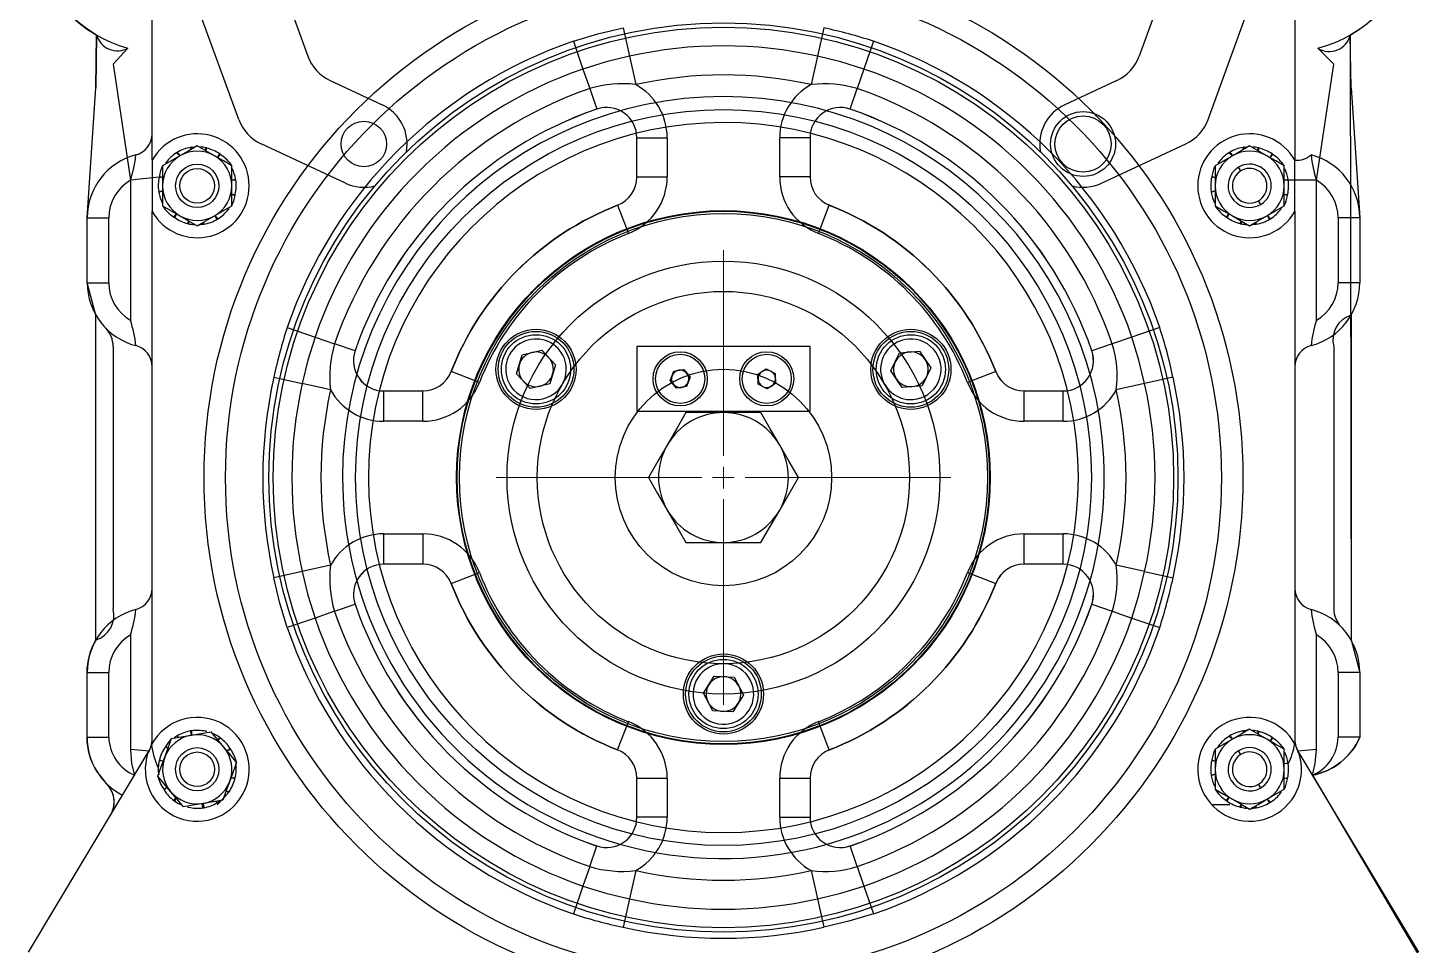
# Model space of a CAD drawing. Extents: x 273215 to 281797, y -454106 to -451256.
# Drawn here: x 280600.5 to 280632.73, y -452319.66 to -452298.48 of the extents above; entities that cross this region are included whole.
import ezdxf

# ---------------------------------------------------------------- set-up
doc = ezdxf.new("R2010")
doc.units = 0
doc.header["$MEASUREMENT"] = 0
doc.layers.get('0').update_dxf_attribs({"linetype": 'CONTINUOUS'})
doc.layers.add('2', color=2, linetype='CONTINUOUS', lineweight=25)

# ---------------------------------------------------------------- blocks, each defined once
blk = doc.blocks.new('SW_CENTERMARKSYMBOL_0')
at = {"color": 0, "linetype": 'Continuous', "lineweight": 0}
for p, q in [((0, 5), (0, 52.5)), ((-5, 0), (-52.5, 0)), ((0, 0), (-2.5, 0)), ((0, 0), (0, 2.5)), ((0, 0), (0, -2.5)), ((0, 0), (2.5, 0)), ((5, 0), (52.5, 0)), ((0, -5), (0, -52.5))]:
    blk.add_line(p, q, dxfattribs=at)

msp = doc.modelspace()

# ---------------------------------------------------------------- linework, layer by layer
at = {"layer": '2', "color": 7, "linetype": 'Continuous', "lineweight": 25}
for p, q in [((280606.309, -452297.32), (280606.967, -452299.127)), ((280626.829, -452297.32), (280626.171, -452299.127)), ((280603.369, -452301.529), (280603.369, -452297.662)), ((280629.769, -452297.662), (280629.769, -452301.529)), ((280605.371, -452300.59), (280604.429, -452298.004)), ((280627.767, -452300.59), (280628.709, -452298.004)), ((280614.249, -452298.476), (280614.395, -452299.131)), ((280618.889, -452298.476), (280618.743, -452299.131)), ((280602.088, -452298.64), (280602.069, -452299.862)), ((280613.102, -452298.784), (280613.323, -452299.426)), ((280620.036, -452298.784), (280619.815, -452299.426)), ((280631.069, -452299.862), (280631.05, -452298.642)), ((280602.812, -452298.942), (280602.469, -452299.312)), ((280614.395, -452299.131), (280614.542, -452299.785)), ((280618.743, -452299.131), (280618.596, -452299.785)), ((280630.669, -452299.312), (280630.303, -452298.946)), ((280602.469, -452299.312), (280602.869, -452301.996)), ((280613.323, -452299.426), (280613.479, -452299.879)), ((280619.815, -452299.426), (280619.659, -452299.879)), ((280630.269, -452301.996), (280630.669, -452299.312)), ((280607.484, -452299.692), (280608.684, -452300.251)), ((280625.654, -452299.692), (280624.454, -452300.251)), ((280601.869, -452302.862), (280602.069, -452299.862)), ((280613.479, -452299.879), (280613.641, -452300.351)), ((280619.497, -452300.351), (280619.659, -452299.879)), ((280631.069, -452299.862), (280631.269, -452302.862)), ((280614.569, -452301.013), (280615.269, -452301.013)), ((280614.569, -452301.918), (280614.569, -452301.013)), ((280615.269, -452301.013), (280615.269, -452301.918)), ((280618.569, -452301.013), (280617.869, -452301.013)), ((280617.869, -452301.918), (280617.869, -452301.013)), ((280618.569, -452301.013), (280618.569, -452301.918)), ((280604.012, -452301.43), (280603.932, -452301.362)), ((280603.951, -452301.35), (280604.012, -452301.43)), ((280604.271, -452301.281), (280604.26, -452301.236)), ((280604.282, -452301.232), (280604.271, -452301.281)), ((280604.601, -452301.308), (280604.611, -452301.245)), ((280604.633, -452301.251), (280604.601, -452301.308)), ((280604.881, -452301.47), (280604.932, -452301.388)), ((280607.838, -452302.064), (280605.888, -452301.154)), ((280625.3, -452302.064), (280627.25, -452301.154)), ((280628.326, -452301.43), (280628.246, -452301.362)), ((280628.266, -452301.35), (280628.326, -452301.43)), ((280628.585, -452301.281), (280628.574, -452301.236)), ((280628.596, -452301.232), (280628.585, -452301.281)), ((280628.915, -452301.308), (280628.925, -452301.245)), ((280628.947, -452301.251), (280628.915, -452301.308)), ((280629.196, -452301.47), (280629.246, -452301.388)), ((280603.369, -452301.529), (280603.369, -452302.717)), ((280603.612, -452301.661), (280603.612, -452302.123)), ((280604.95, -452301.402), (280604.881, -452301.47)), ((280605.212, -452302.123), (280605.212, -452301.661)), ((280627.926, -452301.661), (280627.926, -452302.123)), ((280628.521, -452301.779), (280628.47, -452301.693)), ((280629.264, -452301.402), (280629.196, -452301.47)), ((280629.526, -452302.123), (280629.526, -452301.661)), ((280629.769, -452302.717), (280629.769, -452301.529)), ((280603.534, -452301.924), (280602.869, -452301.996)), ((280602.869, -452301.996), (280602.869, -452305.228)), ((280603.612, -452301.936), (280603.534, -452301.924)), ((280603.539, -452301.902), (280603.612, -452301.936)), ((280605.212, -452301.992), (280605.299, -452301.971)), ((280605.302, -452301.993), (280605.212, -452301.992)), ((280614.569, -452301.918), (280615.269, -452301.918)), ((280618.569, -452301.918), (280617.869, -452301.918)), ((280627.926, -452301.936), (280627.849, -452301.924)), ((280627.854, -452301.902), (280627.926, -452301.936)), ((280629.526, -452301.992), (280629.613, -452301.971)), ((280629.617, -452301.993), (280629.526, -452301.992)), ((280630.269, -452301.996), (280629.617, -452301.993)), ((280630.269, -452305.228), (280630.269, -452301.996)), ((280603.521, -452302.253), (280603.612, -452302.24)), ((280603.612, -452302.24), (280603.525, -452302.275)), ((280603.612, -452302.123), (280603.612, -452302.585)), ((280605.212, -452302.585), (280605.212, -452302.123)), ((280605.212, -452302.326), (280605.289, -452302.322)), ((280605.284, -452302.344), (280605.212, -452302.326)), ((280627.836, -452302.253), (280627.926, -452302.24)), ((280627.926, -452302.24), (280627.839, -452302.275)), ((280627.926, -452302.123), (280627.926, -452302.585)), ((280629.526, -452302.585), (280629.526, -452302.123)), ((280629.526, -452302.326), (280629.604, -452302.322)), ((280629.599, -452302.344), (280629.526, -452302.326)), ((280614.123, -452302.571), (280614.376, -452303.223)), ((280618.762, -452303.223), (280619.015, -452302.571)), ((280628.982, -452302.553), (280628.931, -452302.467)), ((280601.869, -452304.362), (280601.869, -452302.862)), ((280601.869, -452302.862), (280602.369, -452302.862)), ((280602.369, -452304.362), (280602.369, -452302.862)), ((280603.369, -452314.923), (280603.369, -452302.717)), ((280603.874, -452302.844), (280603.93, -452302.769)), ((280603.93, -452302.769), (280603.892, -452302.858)), ((280604.191, -452302.995), (280604.208, -452302.929)), ((280604.208, -452302.929), (280604.213, -452303.001)), ((280604.542, -452303.014), (280604.553, -452302.965)), ((280604.553, -452302.965), (280604.564, -452303.01)), ((280604.821, -452302.81), (280604.892, -452302.884)), ((280604.872, -452302.896), (280604.821, -452302.81)), ((280628.188, -452302.844), (280628.245, -452302.769)), ((280628.245, -452302.769), (280628.206, -452302.858)), ((280628.326, -452302.816), (280628.726, -452303.047)), ((280628.505, -452302.995), (280628.522, -452302.929)), ((280628.522, -452302.929), (280628.527, -452303.001)), ((280628.856, -452303.014), (280628.867, -452302.965)), ((280628.867, -452302.965), (280628.878, -452303.01)), ((280629.136, -452302.81), (280629.206, -452302.884)), ((280629.187, -452302.896), (280629.136, -452302.81)), ((280629.769, -452302.717), (280629.769, -452314.923)), ((280630.769, -452302.862), (280630.769, -452304.362)), ((280631.269, -452302.862), (280630.769, -452302.862)), ((280631.269, -452302.862), (280631.269, -452304.362)), ((280601.869, -452304.362), (280602.369, -452304.362)), ((280631.269, -452304.362), (280630.769, -452304.362)), ((280602.069, -452312.614), (280602.069, -452305.11)), ((280631.069, -452305.11), (280631.069, -452312.614)), ((280606.491, -452305.395), (280607.133, -452305.616)), ((280626.647, -452305.395), (280626.005, -452305.616)), ((280602.469, -452305.832), (280602.469, -452311.892)), ((280607.133, -452305.616), (280607.586, -452305.771)), ((280608.059, -452305.934), (280607.586, -452305.771)), ((280614.569, -452305.832), (280614.569, -452307.332)), ((280618.569, -452305.832), (280614.569, -452305.832)), ((280618.569, -452307.332), (280618.569, -452305.832)), ((280625.552, -452305.771), (280625.079, -452305.934)), ((280626.005, -452305.616), (280625.552, -452305.771)), ((280630.669, -452305.832), (280630.669, -452311.892)), ((280611.788, -452306.468), (280611.921, -452306.025)), ((280611.921, -452306.025), (280612.372, -452305.918)), ((280612.372, -452305.918), (280612.69, -452306.255)), ((280620.437, -452306.396), (280620.639, -452305.979)), ((280620.639, -452305.979), (280621.101, -452305.945)), ((280621.101, -452305.945), (280621.361, -452306.328)), ((280606.183, -452306.542), (280606.838, -452306.688)), ((280610.93, -452306.669), (280610.278, -452306.416)), ((280612.106, -452306.806), (280611.788, -452306.468)), ((280612.69, -452306.255), (280612.557, -452306.699)), ((280615.34, -452306.618), (280615.423, -452306.401)), ((280615.423, -452306.401), (280615.652, -452306.365)), ((280615.652, -452306.365), (280615.798, -452306.546)), ((280615.798, -452306.546), (280615.715, -452306.762)), ((280617.363, -452306.475), (280617.558, -452306.35)), ((280617.374, -452306.707), (280617.363, -452306.475)), ((280617.558, -452306.35), (280617.764, -452306.456)), ((280617.764, -452306.456), (280617.775, -452306.688)), ((280620.697, -452306.779), (280620.437, -452306.396)), ((280621.361, -452306.328), (280621.159, -452306.745)), ((280622.86, -452306.416), (280622.208, -452306.669)), ((280626.955, -452306.542), (280626.3, -452306.688)), ((280607.493, -452306.835), (280606.838, -452306.688)), ((280608.72, -452307.562), (280608.72, -452306.862)), ((280608.72, -452306.862), (280609.625, -452306.862)), ((280609.625, -452307.562), (280609.625, -452306.862)), ((280612.557, -452306.699), (280612.106, -452306.806)), ((280615.486, -452306.798), (280615.34, -452306.618)), ((280615.715, -452306.762), (280615.486, -452306.798)), ((280617.58, -452306.814), (280617.374, -452306.707)), ((280617.775, -452306.688), (280617.58, -452306.814)), ((280621.159, -452306.745), (280620.697, -452306.779)), ((280623.513, -452307.562), (280623.513, -452306.862)), ((280623.513, -452306.862), (280624.418, -452306.862)), ((280624.418, -452307.562), (280624.418, -452306.862)), ((280626.3, -452306.688), (280625.645, -452306.835)), ((280614.569, -452307.332), (280618.569, -452307.332)), ((280616.569, -452307.362), (280615.703, -452307.362)), ((280617.435, -452307.362), (280616.569, -452307.362)), ((280609.625, -452307.562), (280608.72, -452307.562)), ((280624.418, -452307.562), (280623.513, -452307.562)), ((280617.868, -452309.612), (280618.301, -452308.862)), ((280608.72, -452310.862), (280608.72, -452310.162)), ((280608.72, -452310.162), (280609.625, -452310.162)), ((280609.625, -452310.162), (280609.625, -452310.862)), ((280615.703, -452310.362), (280616.569, -452310.362)), ((280616.569, -452310.362), (280617.435, -452310.362)), ((280623.513, -452310.162), (280624.418, -452310.162)), ((280623.513, -452310.862), (280623.513, -452310.162)), ((280624.418, -452310.862), (280624.418, -452310.162)), ((280606.838, -452311.035), (280606.183, -452311.182)), ((280607.493, -452310.889), (280606.838, -452311.035)), ((280609.625, -452310.862), (280608.72, -452310.862)), ((280610.278, -452311.308), (280610.93, -452311.054)), ((280622.208, -452311.054), (280622.86, -452311.308)), ((280624.418, -452310.862), (280623.513, -452310.862)), ((280626.3, -452311.035), (280625.645, -452310.889)), ((280626.3, -452311.035), (280626.955, -452311.182)), ((280607.586, -452311.952), (280607.133, -452312.108)), ((280607.586, -452311.952), (280608.059, -452311.79)), ((280625.079, -452311.79), (280625.552, -452311.952)), ((280625.552, -452311.952), (280626.005, -452312.108)), ((280607.133, -452312.108), (280606.491, -452312.329)), ((280626.005, -452312.108), (280626.647, -452312.329)), ((280602.869, -452312.496), (280602.869, -452315.143)), ((280630.269, -452315.143), (280630.269, -452312.496)), ((280601.869, -452314.862), (280601.869, -452313.362)), ((280601.869, -452313.362), (280602.369, -452313.362)), ((280602.369, -452314.862), (280602.369, -452313.362)), ((280616.106, -452313.843), (280616.354, -452313.451)), ((280616.354, -452313.451), (280616.817, -452313.471)), ((280616.817, -452313.471), (280617.032, -452313.881)), ((280630.769, -452313.362), (280630.769, -452314.862)), ((280631.269, -452313.362), (280630.769, -452313.362)), ((280631.269, -452313.362), (280631.269, -452314.862)), ((280616.321, -452314.253), (280616.106, -452313.843)), ((280617.032, -452313.881), (280616.784, -452314.272)), ((280616.784, -452314.272), (280616.321, -452314.253)), ((280614.123, -452315.153), (280614.376, -452314.501)), ((280619.015, -452315.153), (280618.762, -452314.501)), ((280601.869, -452314.862), (280602.369, -452314.862)), ((280603.951, -452314.828), (280603.973, -452314.864)), ((280604.282, -452314.808), (280604.26, -452314.714)), ((280604.282, -452314.71), (280604.282, -452314.808)), ((280604.893, -452314.928), (280604.932, -452314.866)), ((280604.95, -452314.879), (280604.893, -452314.928)), ((280628.326, -452314.908), (280628.246, -452314.839)), ((280628.266, -452314.828), (280628.326, -452314.908)), ((280628.585, -452314.758), (280628.574, -452314.714)), ((280628.596, -452314.71), (280628.585, -452314.758)), ((280628.915, -452314.786), (280628.925, -452314.723)), ((280628.947, -452314.728), (280628.915, -452314.786)), ((280629.196, -452314.948), (280629.246, -452314.866)), ((280629.264, -452314.879), (280629.196, -452314.948)), ((280631.269, -452314.862), (280630.769, -452314.862)), ((280600.512, -452319.824), (280603.273, -452315.221)), ((280603.298, -452315.181), (280603.273, -452315.221)), ((280603.737, -452315.118), (280603.677, -452315.081)), ((280603.69, -452315.063), (280603.737, -452315.118)), ((280605.098, -452315.175), (280605.173, -452315.121)), ((280605.185, -452315.14), (280605.098, -452315.175)), ((280627.926, -452315.139), (280627.926, -452315.601)), ((280628.521, -452315.257), (280628.47, -452315.171)), ((280629.526, -452315.601), (280629.526, -452315.139)), ((280629.865, -452315.221), (280629.84, -452315.181)), ((280629.865, -452315.221), (280632.626, -452319.824)), ((280603.627, -452315.416), (280603.534, -452315.402)), ((280603.539, -452315.38), (280603.627, -452315.416)), ((280627.926, -452315.414), (280627.849, -452315.402)), ((280627.854, -452315.38), (280627.926, -452315.414)), ((280629.526, -452315.47), (280629.613, -452315.449)), ((280629.617, -452315.471), (280629.526, -452315.47)), ((280605.192, -452315.798), (280605.289, -452315.8)), ((280605.284, -452315.822), (280605.192, -452315.798)), ((280614.569, -452315.805), (280615.269, -452315.805)), ((280614.569, -452316.71), (280614.569, -452315.805)), ((280615.269, -452315.805), (280615.269, -452316.71)), ((280617.869, -452316.71), (280617.869, -452315.805)), ((280617.869, -452315.805), (280618.569, -452315.805)), ((280618.569, -452315.805), (280618.569, -452316.71)), ((280627.836, -452315.73), (280627.926, -452315.717)), ((280627.926, -452315.717), (280627.839, -452315.753)), ((280627.926, -452315.601), (280627.926, -452316.063)), ((280629.526, -452316.063), (280629.526, -452315.601)), ((280629.526, -452315.803), (280629.604, -452315.8)), ((280629.599, -452315.822), (280629.526, -452315.803)), ((280603.639, -452316.061), (280603.716, -452316.015)), ((280603.716, -452316.015), (280603.65, -452316.081)), ((280605.081, -452316.099), (280605.146, -452316.121)), ((280605.133, -452316.139), (280605.081, -452316.099)), ((280628.982, -452316.03), (280628.931, -452315.944)), ((280603.874, -452316.322), (280603.92, -452316.26)), ((280603.92, -452316.26), (280603.892, -452316.335)), ((280604.542, -452316.491), (280604.527, -452316.393)), ((280604.547, -452316.389), (280604.564, -452316.488)), ((280604.872, -452316.374), (280604.851, -452316.337)), ((280605.041, -452316.244), (280604.869, -452316.424)), ((280628.269, -452316.424), (280627.854, -452316.424)), ((280628.188, -452316.322), (280628.245, -452316.246)), ((280628.245, -452316.246), (280628.206, -452316.335)), ((280628.505, -452316.473), (280628.522, -452316.407)), ((280628.522, -452316.407), (280628.527, -452316.478)), ((280628.856, -452316.491), (280628.867, -452316.443)), ((280628.867, -452316.443), (280628.878, -452316.488)), ((280629.136, -452316.288), (280629.206, -452316.362)), ((280629.187, -452316.374), (280629.136, -452316.288)), ((280615.269, -452316.71), (280614.569, -452316.71)), ((280617.869, -452316.71), (280618.569, -452316.71)), ((280613.479, -452317.845), (280613.641, -452317.372)), ((280619.659, -452317.845), (280619.497, -452317.372)), ((280613.479, -452317.845), (280613.323, -452318.298)), ((280614.542, -452317.938), (280614.395, -452318.593)), ((280618.596, -452317.938), (280618.743, -452318.593)), ((280619.659, -452317.845), (280619.815, -452318.298)), ((280613.323, -452318.298), (280613.102, -452318.94)), ((280619.815, -452318.298), (280620.036, -452318.94)), ((280614.395, -452318.593), (280614.249, -452319.248)), ((280618.743, -452318.593), (280618.889, -452319.248))]:
    msp.add_line(p, q, dxfattribs=at)
at = {"layer": '2', "color": 8, "linetype": 'Continuous', "lineweight": 25}
for p, q in [((280603.298, -452315.181), (280602.869, -452315.143)), ((280630.269, -452315.143), (280629.84, -452315.181))]:
    msp.add_line(p, q, dxfattribs=at)
at = {"layer": '2'}
for points in [[(280600.512, -452319.824), (280602.407, -452316.664, 0.17724), (280602.485, -452316.259, 0.158636), (280602.315, -452315.929), (280602.09, -452315.645, -0.13825), (280601.869, -452314.862), (280601.869, -452313.362, -0.131326), (280602.069, -452312.614), (280602.069, -452305.11), (280601.869, -452304.362), (280601.869, -452302.862), (280602.069, -452299.862), (280602.088, -452298.64, -0.200907), (280600.605, -452296.709, -0.266712)], [(280632.531, -452296.72, -0.199063), (280631.05, -452298.642), (280631.069, -452312.614), (280631.269, -452313.362), (280631.269, -452314.862, -0.122169), (280630.831, -452315.436, -0.122169), (280630.175, -452315.739), (280632.733, -452320.072)]]:
    msp.add_lwpolyline(points, format="xyb", dxfattribs=at)
at = {"layer": '2', "color": 7, "linetype": 'Continuous', "lineweight": 25, "flags": 128}
for points in [[(280613.102, -452298.784), (280613.67, -452298.614), (280614.249, -452298.476)], [(280614.395, -452299.131), (280613.856, -452299.263), (280613.323, -452299.426)], [(280619.815, -452299.426), (280619.284, -452299.263), (280618.743, -452299.131)], [(280604.412, -452301.199), (280604.216, -452301.312), (280604.012, -452301.43)], [(280604.282, -452301.232), (280604.323, -452301.227), (280604.412, -452301.199)], [(280604.812, -452301.43), (280604.612, -452301.315), (280604.412, -452301.199)], [(280628.726, -452301.199), (280628.53, -452301.312), (280628.326, -452301.43)], [(280628.596, -452301.232), (280628.638, -452301.227), (280628.726, -452301.199)], [(280629.126, -452301.43), (280628.926, -452301.315), (280628.726, -452301.199)], [(280604.012, -452301.43), (280603.812, -452301.546), (280603.612, -452301.661)], [(280605.212, -452301.661), (280605.016, -452301.548), (280604.812, -452301.43)], [(280628.326, -452301.43), (280628.126, -452301.546), (280627.926, -452301.661)], [(280629.526, -452301.661), (280629.33, -452301.548), (280629.126, -452301.43)], [(280603.612, -452302.585), (280603.808, -452302.698), (280604.012, -452302.816)], [(280604.812, -452302.816), (280605.012, -452302.7), (280605.212, -452302.585)], [(280627.926, -452302.585), (280628.122, -452302.698), (280628.326, -452302.816)], [(280629.126, -452302.816), (280629.326, -452302.7), (280629.526, -452302.585)], [(280604.012, -452302.816), (280604.212, -452302.931), (280604.412, -452303.047)], [(280604.412, -452303.047), (280604.608, -452302.934), (280604.812, -452302.816)], [(280628.726, -452303.047), (280628.922, -452302.934), (280629.126, -452302.816)], [(280604.542, -452303.014), (280604.5, -452303.019), (280604.412, -452303.047)], [(280628.856, -452303.014), (280628.815, -452303.019), (280628.726, -452303.047)], [(280607.133, -452305.616), (280606.971, -452306.147), (280606.838, -452306.688)], [(280626.3, -452306.688), (280626.168, -452306.149), (280626.005, -452305.616)], [(280615.703, -452307.362), (280615.491, -452307.729), (280615.27, -452308.112)], [(280617.868, -452308.112), (280617.652, -452307.737), (280617.435, -452307.362)], [(280615.27, -452308.112), (280615.053, -452308.487), (280614.837, -452308.862)], [(280618.301, -452308.862), (280618.089, -452308.494), (280617.868, -452308.112)], [(280614.837, -452308.862), (280615.049, -452309.229), (280615.27, -452309.612)], [(280615.27, -452309.612), (280615.486, -452309.987), (280615.703, -452310.362)], [(280617.435, -452310.362), (280617.647, -452309.994), (280617.868, -452309.612)], [(280606.838, -452311.035), (280606.97, -452311.575), (280607.133, -452312.108)], [(280626.005, -452312.108), (280626.167, -452311.577), (280626.3, -452311.035)], [(280606.491, -452312.329), (280606.321, -452311.761), (280606.183, -452311.182)], [(280603.661, -452315.324), (280603.741, -452315.107), (280603.821, -452314.891)], [(280603.821, -452314.891), (280604.044, -452314.852), (280604.276, -452314.812)], [(280603.951, -452314.828), (280603.897, -452314.862), (280603.883, -452314.872)], [(280604.276, -452314.812), (280604.504, -452314.773), (280604.731, -452314.734)], [(280605.027, -452315.089), (280604.879, -452314.912), (280604.731, -452314.734)], [(280628.326, -452314.908), (280628.126, -452315.023), (280627.926, -452315.139)], [(280628.726, -452314.677), (280628.53, -452314.79), (280628.326, -452314.908)], [(280628.726, -452314.677), (280628.638, -452314.705), (280628.596, -452314.71)], [(280629.126, -452314.908), (280628.926, -452314.792), (280628.726, -452314.677)], [(280629.526, -452315.139), (280629.33, -452315.026), (280629.126, -452314.908)], [(280605.322, -452315.444), (280605.177, -452315.27), (280605.027, -452315.089)], [(280603.501, -452315.757), (280603.58, -452315.545), (280603.661, -452315.324)], [(280605.322, -452315.444), (280605.244, -452315.656), (280605.162, -452315.877)], [(280603.797, -452316.112), (280603.649, -452315.935), (280603.501, -452315.757)], [(280605.162, -452315.877), (280605.082, -452316.094), (280605.003, -452316.311)], [(280604.092, -452316.467), (280603.947, -452316.293), (280603.797, -452316.112)], [(280627.926, -452316.063), (280628.122, -452316.176), (280628.326, -452316.294)], [(280629.126, -452316.294), (280629.326, -452316.178), (280629.526, -452316.063)], [(280604.547, -452316.389), (280604.32, -452316.428), (280604.092, -452316.467)], [(280605.003, -452316.311), (280604.78, -452316.349), (280604.547, -452316.389)], [(280604.872, -452316.374), (280604.926, -452316.339), (280604.94, -452316.329)], [(280628.326, -452316.294), (280628.526, -452316.409), (280628.726, -452316.524)], [(280628.726, -452316.524), (280628.922, -452316.411), (280629.126, -452316.294)], [(280628.726, -452316.524), (280628.815, -452316.496), (280628.856, -452316.491)], [(280613.323, -452318.298), (280613.854, -452318.46), (280614.395, -452318.593)], [(280618.743, -452318.593), (280619.282, -452318.461), (280619.815, -452318.298)], [(280620.036, -452318.94), (280619.468, -452319.11), (280618.889, -452319.248)]]:
    msp.add_lwpolyline(points, dxfattribs=at)
at = {"layer": '2'}
for points in [[(280614.123, -452302.571, 0.309319), (280614.569, -452301.918), (280614.569, -452301.013, 0.514945), (280613.641, -452300.351, 0.231017), (280608.059, -452305.934, 0.514945), (280608.72, -452306.862), (280609.625, -452306.862, 0.309319), (280610.278, -452306.416, -0.21029)], [(280619.497, -452300.351, 0.514945), (280618.569, -452301.013), (280618.569, -452301.918, 0.309319), (280619.015, -452302.571, -0.21029), (280622.86, -452306.416, 0.309319), (280623.513, -452306.862), (280624.418, -452306.862, 0.514945), (280625.079, -452305.934, 0.231017)], [(280610.278, -452311.308, 0.309319), (280609.625, -452310.862), (280608.72, -452310.862, 0.514945), (280608.059, -452311.79, 0.231017), (280613.641, -452317.372, 0.514945), (280614.569, -452316.71), (280614.569, -452315.805, 0.309319), (280614.123, -452315.153, -0.21029)], [(280625.079, -452311.79, 0.514945), (280624.418, -452310.862), (280623.513, -452310.862, 0.309319), (280622.86, -452311.308, -0.21029), (280619.015, -452315.153, 0.309319), (280618.569, -452315.805), (280618.569, -452316.71, 0.514945), (280619.497, -452317.372, 0.231017)]]:
    msp.add_lwpolyline(points, format="xyb", close=True, dxfattribs=at)
at = {"layer": '2', "color": 8, "linetype": 'Continuous', "lineweight": 25, "flags": 128}
for points in [[(280602.869, -452315.143), (280602.895, -452315.466), (280602.963, -452315.739)], [(280630.175, -452315.739), (280630.243, -452315.466), (280630.269, -452315.143)]]:
    msp.add_lwpolyline(points, dxfattribs=at)
at = {"layer": '2', "color": 7, "linetype": 'Continuous', "lineweight": 25}
for centre, radius in [((280616.569, -452308.862), 12), ((280616.569, -452308.862), 11.503), ((280616.569, -452308.862), 10.5), ((280616.569, -452308.862), 10.4), ((280616.569, -452308.862), 8.5), ((280624.877, -452301.158), 0.75), ((280608.261, -452301.158), 0.525), ((280624.877, -452301.158), 0.65), ((280604.412, -452302.123), 0.5), ((280604.412, -452302.123), 0.4), ((280616.569, -452308.862), 6.165), ((280616.569, -452308.862), 6.15), ((280616.569, -452308.862), 6.1), ((280616.569, -452308.862), 5), ((280616.569, -452308.862), 4.3), ((280612.239, -452306.362), 0.925), ((280612.239, -452306.362), 0.875), ((280612.239, -452306.362), 0.8), ((280620.899, -452306.362), 0.925), ((280620.899, -452306.362), 0.875), ((280620.899, -452306.362), 0.8), ((280615.569, -452306.582), 0.625), ((280615.569, -452306.582), 0.567), ((280617.569, -452306.582), 0.625), ((280617.569, -452306.582), 0.567), ((280616.569, -452308.862), 2.5), ((280616.569, -452313.862), 0.925), ((280616.569, -452313.862), 0.875), ((280616.569, -452313.862), 0.8), ((280604.412, -452315.601), 0.5), ((280604.412, -452315.601), 0.4)]:
    msp.add_circle(centre, radius, dxfattribs=at)
for centre, radius, start, end in [((280603.652, -452295.904), 3.152, 135.0695, 254.5401), ((280629.49, -452295.904), 3.149, 284.9629, 44.9715), ((280616.423, -452309.961), 11.747, 72.087, 77.8829), ((280602.569, -452298.505), 0.5, 195.6965, 299.0455), ((280616.569, -452308.862), 10.658, 108.9838, 161.0162), ((280616.569, -452308.862), 10.658, 18.9838, 71.0162), ((280630.565, -452298.52), 0.5, 238.3813, 345.829), ((280607.906, -452298.785), 1, 200, 245), ((280616.569, -452308.862), 9.971, 77.4092, 102.5908), ((280625.232, -452298.785), 1, 295, 340), ((280616.569, -452308.862), 9.979, 108.9838, 161.0162), ((280616.569, -452308.862), 9.979, 18.9838, 71.0162), ((280614.217, -452302.193), 2.429, 82.3129, 107.6917), ((280616.569, -452308.862), 9.3, 77.4092, 102.5908), ((280618.918, -452302.23), 2.465, 72.4988, 97.4966), ((280616.569, -452308.862), 9.5, 108.9838, 161.0162), ((280616.569, -452308.862), 8.8, 2.9916, 182.9916), ((280613.869, -452301.013), 1.4, 0, 61.2811), ((280619.269, -452301.013), 1.4, 118.7189, 180), ((280616.569, -452308.862), 9.5, 18.9838, 71.0162), ((280616.569, -452308.862), 9, 108.9838, 161.0162), ((280608.261, -452301.158), 1, 349.5867, 65), ((280613.869, -452301.013), 0.7, 0, 108.9838), ((280619.269, -452301.013), 0.7, 71.0162, 180), ((280616.569, -452308.862), 9, 18.9838, 71.0162), ((280624.877, -452301.158), 1, 115, 190.4133), ((280606.31, -452300.248), 1, 200, 245), ((280616.569, -452308.862), 8.2, 2.9916, 182.9916), ((280626.828, -452300.248), 1, 295, 340), ((280602.869, -452300.925), 0.5, 284.4775, 0), ((280604.412, -452302.123), 1.2, 209.6587, 150.3413), ((280628.726, -452302.123), 1.2, 29.6587, 330.3413), ((280604.412, -452302.123), 0.9, 122.2195, 143.2886), ((280604.411, -452302.122), 0.899, 120.7873, 122.2196), ((280604.412, -452302.123), 0.9, 99.7195, 120.7886), ((280604.412, -452302.123), 0.8, 60, 120), ((280604.412, -452302.123), 0.9, 98.2892, 99.7195), ((280604.412, -452302.123), 0.9, 77.2196, 85.4217), ((280604.412, -452302.124), 0.901, 75.7893, 77.2185), ((280604.412, -452302.123), 0.9, 54.7195, 75.7886), ((280604.412, -452302.122), 0.899, 53.2886, 54.7206), ((280628.726, -452302.123), 0.9, 122.2196, 143.2886), ((280628.727, -452302.124), 0.901, 120.7876, 122.2174), ((280628.726, -452302.123), 0.9, 99.7196, 120.7886), ((280628.726, -452302.123), 0.8, 60, 120), ((280628.726, -452302.123), 0.9, 98.2888, 99.7198), ((280628.726, -452302.123), 0.9, 77.2196, 85.4218), ((280628.725, -452302.128), 0.905, 75.7932, 77.2158), ((280628.726, -452302.123), 0.9, 54.7195, 75.7886), ((280628.727, -452302.122), 0.899, 53.289, 54.7216), ((280603.369, -452302.862), 1.5, 104.4775, 180), ((280600.107, -452301.1), 2.904, 342.0406, 353.8905), ((280604.429, -452302.038), 0.9, 155.2273, 171.2966), ((280604.412, -452302.123), 0.8, 120, 180), ((280604.41, -452302.122), 0.898, 143.2874, 144.7212), ((280604.412, -452302.123), 0.8, 0, 60), ((280604.461, -452302.157), 0.9, 33.4377, 57.0859), ((280628.743, -452302.038), 0.9, 155.2273, 171.2966), ((280628.726, -452302.123), 0.8, 120, 180), ((280628.731, -452302.126), 0.906, 143.2927, 144.7143), ((280628.726, -452302.123), 0.5, 120.7886, 300.7886), ((280628.726, -452302.123), 0.5, 300.7886, 120.7886), ((280628.726, -452302.123), 0.8, 0, 60), ((280628.775, -452302.157), 0.9, 33.4376, 57.0857), ((280629.817, -452301.031), 0.5, 264.5238, 310.8869), ((280633.03, -452301.101), 2.902, 186.1058, 197.9632), ((280629.769, -452302.862), 1.5, 360, 75.5225), ((280603.369, -452302.862), 1, 120, 180), ((280604.412, -452302.123), 0.9, 167.2195, 188.2886), ((280604.412, -452302.123), 0.9, 165.7886, 167.2199), ((280604.412, -452302.123), 0.9, 9.7195, 25.8241), ((280604.412, -452302.123), 0.9, 347.2195, 8.2886), ((280604.411, -452302.123), 0.901, 8.2888, 9.7188), ((280613.869, -452301.918), 0.7, 291.2487, 0), ((280613.869, -452301.918), 1.4, 291.2487, 0), ((280619.269, -452301.918), 1.4, 180, 248.7513), ((280619.269, -452301.918), 0.7, 180, 248.7513), ((280628.726, -452302.123), 0.9, 167.2195, 188.2885), ((280628.729, -452302.124), 0.903, 165.7917, 167.2183), ((280628.726, -452302.123), 0.4, 120.7886, 300.7886), ((280628.726, -452302.123), 0.4, 300.7886, 120.7886), ((280628.726, -452302.123), 0.9, 9.7195, 25.8241), ((280628.726, -452302.123), 0.9, 347.2196, 8.2886), ((280628.748, -452302.12), 0.878, 8.2681, 9.7348), ((280629.769, -452302.862), 1, 359.9998, 60.0001), ((280604.411, -452302.123), 0.899, 188.2879, 189.7202), ((280604.412, -452302.123), 0.9, 189.7195, 205.8241), ((280604.412, -452302.123), 0.8, 180, 240), ((280604.412, -452302.123), 0.8, 300, 0), ((280604.395, -452302.208), 0.9, 335.2273, 351.2966), ((280604.41, -452302.123), 0.902, 345.7906, 347.2185), ((280608.261, -452301.158), 1, 245, 284.7313), ((280624.877, -452301.158), 1, 255.2686, 295), ((280628.712, -452302.125), 0.885, 188.2777, 189.7327), ((280628.726, -452302.123), 0.9, 189.7194, 205.8239), ((280628.726, -452302.123), 0.8, 180, 240), ((280628.726, -452302.123), 0.8, 300, 0), ((280628.709, -452302.208), 0.9, 335.2271, 351.2964), ((280628.713, -452302.12), 0.914, 345.8002, 347.2098), ((280604.363, -452302.089), 0.9, 213.4377, 237.0858), ((280604.412, -452302.123), 0.9, 302.2196, 323.2886), ((280604.415, -452302.125), 0.897, 323.2863, 324.7227), ((280616.569, -452308.862), 6.75, 111.2487, 158.7513), ((280616.569, -452308.862), 6.75, 21.2487, 68.7513), ((280628.677, -452302.089), 0.9, 213.4376, 237.0858), ((280628.726, -452302.123), 0.9, 302.2195, 323.2886), ((280628.72, -452302.118), 0.908, 323.2934, 324.7115), ((280604.413, -452302.121), 0.902, 233.2911, 234.7181), ((280604.412, -452302.123), 0.9, 234.7195, 255.7886), ((280604.412, -452302.123), 0.8, 240, 300), ((280604.412, -452302.12), 0.903, 255.7916, 257.2181), ((280604.412, -452302.123), 0.9, 257.2195, 265.4216), ((280604.412, -452302.123), 0.9, 279.7195, 300.7885), ((280604.411, -452302.121), 0.902, 300.7896, 302.2173), ((280628.725, -452302.124), 0.899, 233.2887, 234.7219), ((280628.726, -452302.123), 0.9, 234.7195, 255.7885), ((280628.726, -452302.123), 0.8, 240, 300), ((280628.727, -452302.12), 0.903, 255.7921, 257.2188), ((280628.726, -452302.123), 0.9, 257.2195, 265.4216), ((280628.726, -452302.123), 0.9, 279.7194, 300.7885), ((280628.722, -452302.117), 0.908, 300.795, 302.2139), ((280604.412, -452302.126), 0.897, 278.2873, 279.7232), ((280616.569, -452308.862), 6.05, 111.2487, 158.7513), ((280616.569, -452308.862), 6.05, 21.2487, 68.7513), ((280628.727, -452302.126), 0.896, 278.2869, 279.7235), ((280603.369, -452304.362), 1.5, 180, 255.5225), ((280603.369, -452304.362), 1, 180, 240), ((280629.769, -452304.362), 1.5, 284.4775, 0), ((280629.769, -452304.362), 1, 299.9999, 0.0002), ((280600.108, -452306.123), 2.903, 6.1076, 17.9614), ((280633.032, -452306.123), 2.905, 162.0424, 173.8886), ((280631.25, -452305.682), 0.6, 107.5694, 194.4135), ((280601.869, -452305.832), 0.6, 0, 44.4153), ((280617.668, -452309.008), 11.747, 162.087, 167.8829), ((280616.214, -452308.808), 10.977, 11.9137, 18.1164), ((280602.869, -452306.298), 0.5, 0, 75.5225), ((280609.937, -452306.513), 2.465, 162.4988, 187.4966), ((280612.239, -452306.362), 0.7, 43.2903, 223.2903), ((280612.239, -452306.362), 0.7, 223.2903, 43.2903), ((280620.899, -452306.362), 0.7, 94.1708, 274.1707), ((280620.899, -452306.362), 0.7, 274.1707, 94.1708), ((280623.238, -452306.51), 2.429, 352.3129, 17.6917), ((280630.269, -452306.298), 0.5, 104.4775, 180), ((280608.72, -452306.162), 0.7, 161.0162, 270), ((280612.239, -452306.362), 0.401, 103.2903, 163.2903), ((280612.239, -452306.362), 0.401, 43.2903, 103.2903), ((280612.239, -452306.362), 0.401, 343.2903, 43.2903), ((280620.899, -452306.362), 0.401, 154.1708, 214.1708), ((280620.899, -452306.362), 0.401, 94.1708, 154.1708), ((280620.899, -452306.362), 0.401, 34.1708, 94.1708), ((280620.899, -452306.362), 0.401, 334.1708, 34.1708), ((280624.418, -452306.162), 0.7, 270, 18.9838), ((280616.569, -452308.862), 10.642, 167.4092, 192.5908), ((280609.625, -452306.162), 0.7, 270, 338.7513), ((280612.239, -452306.362), 0.401, 163.2903, 223.2903), ((280612.239, -452306.362), 0.401, 283.2903, 343.2903), ((280615.569, -452306.582), 0.201, 158.93, 218.93), ((280615.569, -452306.582), 0.201, 98.93, 158.93), ((280615.569, -452306.582), 0.201, 38.93, 98.93), ((280615.569, -452306.582), 0.201, 338.93, 38.93), ((280617.569, -452306.582), 0.201, 122.7101, 182.7101), ((280617.569, -452306.582), 0.201, 62.7101, 122.7101), ((280617.569, -452306.582), 0.201, 2.7101, 62.7101), ((280620.899, -452306.362), 0.401, 274.1708, 334.1708), ((280623.513, -452306.162), 0.7, 201.2487, 270), ((280616.569, -452308.862), 10.642, 347.4092, 12.5908), ((280616.569, -452308.862), 9.971, 167.4092, 192.5908), ((280616.569, -452308.862), 9.3, 167.4092, 192.5908), ((280608.72, -452306.162), 1.4, 208.7189, 270), ((280609.625, -452306.162), 1.4, 270, 338.7513), ((280612.239, -452306.362), 0.401, 223.2903, 283.2903), ((280615.569, -452306.582), 0.201, 218.93, 278.93), ((280615.569, -452306.582), 0.201, 278.93, 338.93), ((280617.569, -452306.582), 0.201, 182.7101, 242.7101), ((280617.569, -452306.582), 0.201, 242.7101, 302.7101), ((280617.569, -452306.582), 0.201, 302.7101, 2.7101), ((280620.899, -452306.362), 0.401, 214.1708, 274.1708), ((280623.513, -452306.162), 1.4, 201.2487, 270), ((280624.418, -452306.162), 1.4, 270, 331.2811), ((280616.569, -452308.862), 9.3, 347.4092, 12.5908), ((280616.569, -452308.862), 9.971, 347.4092, 12.5908), ((280616.569, -452308.862), 1.5, 90, 150), ((280616.569, -452308.862), 1.5, 30, 90), ((280616.569, -452308.862), 1.5, 150, 210), ((280616.569, -452308.862), 1.5, 330, 30), ((280616.569, -452308.862), 8.8, 182.9916, 2.9917), ((280616.569, -452308.862), 8.2, 182.9916, 2.9916), ((280616.569, -452308.862), 1.5, 210, 270), ((280616.569, -452308.862), 1.5, 270, 330), ((280608.72, -452311.562), 1.4, 90, 151.2811), ((280609.625, -452311.562), 1.4, 21.2487, 90), ((280623.513, -452311.562), 1.4, 90, 158.7513), ((280624.418, -452311.562), 1.4, 28.7189, 90), ((280609.9, -452311.214), 2.429, 172.3129, 197.6917), ((280608.72, -452311.562), 0.7, 90, 198.9838), ((280609.625, -452311.562), 0.7, 21.2487, 90), ((280616.569, -452308.862), 6.05, 201.2487, 248.7513), ((280616.569, -452308.862), 6.05, 291.2487, 338.7513), ((280623.513, -452311.562), 0.7, 90, 158.7513), ((280624.418, -452311.562), 0.7, 341.0162, 90), ((280623.201, -452311.211), 2.465, 342.4988, 7.4966), ((280616.569, -452308.862), 6.75, 201.2487, 248.7513), ((280616.569, -452308.862), 6.75, 291.2487, 338.7513), ((280615.47, -452308.716), 11.747, 342.087, 347.8829), ((280602.869, -452311.425), 0.5, 284.4775, 0), ((280630.269, -452311.425), 0.5, 180, 255.5225), ((280603.369, -452313.362), 1.5, 104.4775, 180), ((280601.888, -452312.042), 0.6, 287.5692, 14.4135), ((280600.107, -452311.6), 2.904, 342.0406, 353.8905), ((280616.569, -452308.862), 9.5, 198.9838, 251.0162), ((280616.569, -452308.862), 9, 198.9838, 251.0162), ((280616.569, -452308.862), 9, 288.9838, 341.0162), ((280616.569, -452308.862), 9.5, 288.9838, 341.0162), ((280633.03, -452311.601), 2.902, 186.1057, 197.9633), ((280629.769, -452313.362), 1.5, 0, 75.5225), ((280631.269, -452311.892), 0.6, 180, 224.4152), ((280616.569, -452308.862), 10.658, 198.9838, 251.0162), ((280616.569, -452308.862), 9.979, 198.9838, 251.0162), ((280616.569, -452308.862), 9.979, 288.9838, 341.0162), ((280616.569, -452308.862), 10.658, 288.9838, 341.0162), ((280603.369, -452313.362), 1, 120, 180), ((280629.769, -452313.362), 1, 359.9999, 60.0001), ((280616.569, -452313.862), 0.7, 327.621, 147.6212), ((280616.569, -452313.862), 0.7, 147.621, 327.6212), ((280616.569, -452313.862), 0.401, 87.6211, 147.6211), ((280616.569, -452313.862), 0.401, 27.6211, 87.6211), ((280616.569, -452313.862), 0.401, 147.6211, 207.6211), ((280616.569, -452313.862), 0.401, 327.6211, 27.6211), ((280616.569, -452313.862), 0.401, 207.6211, 267.6211), ((280616.569, -452313.862), 0.401, 267.6211, 327.6211), ((280604.412, -452315.601), 1.2, 161.5662, 151.3859), ((280613.869, -452315.805), 1.4, 0, 68.7513), ((280619.269, -452315.805), 1.4, 111.2487, 180), ((280628.726, -452315.601), 1.2, 28.6142, 18.4339), ((280603.369, -452314.862), 1.5, 180, 242.9698), ((280602.769, -452314.896), 0.6, 327.2033, 0.057), ((280602.869, -452314.923), 0.5, 348.1523, 0), ((280604.412, -452315.601), 0.8, 99.7591, 159.7591), ((280604.467, -452315.517), 0.9, 135.8958, 149.6875), ((280604.412, -452315.601), 0.9, 99.7194, 120.7885), ((280604.41, -452315.587), 0.886, 98.2786, 99.732), ((280604.412, -452315.601), 0.8, 39.7591, 99.7591), ((280604.412, -452315.601), 0.9, 77.2195, 98.2885), ((280604.411, -452315.604), 0.903, 75.7918, 77.2179), ((280604.412, -452315.601), 0.9, 54.7197, 65.0561), ((280604.407, -452315.607), 0.908, 53.2955, 54.7137), ((280604.412, -452315.601), 0.9, 32.2195, 53.2886), ((280628.726, -452315.601), 0.8, 120, 180), ((280628.726, -452315.601), 0.9, 122.2195, 143.2886), ((280628.726, -452315.6), 0.899, 120.7866, 122.2184), ((280628.726, -452315.601), 0.9, 99.7195, 120.7885), ((280628.726, -452315.601), 0.8, 60, 120), ((280628.724, -452315.587), 0.886, 98.2782, 99.7323), ((280628.726, -452315.601), 0.9, 77.2194, 85.4215), ((280628.725, -452315.608), 0.907, 75.7957, 77.2152), ((280628.726, -452315.601), 0.9, 54.7196, 75.7886), ((280628.726, -452315.601), 0.8, 0, 60), ((280628.719, -452315.61), 0.912, 53.2989, 54.7117), ((280628.775, -452315.635), 0.9, 33.4376, 57.0857), ((280630.368, -452314.895), 0.6, 182.7562, 211.0922), ((280630.269, -452314.923), 0.5, 179.9998, 191.8474), ((280629.893, -452314.266), 1.5, 280.8616, 336.5831), ((280602.869, -452314.923), 0.5, 329.0362, 348.1523), ((280604.852, -452314.89), 1.5, 185.2104, 206.7354), ((280604.412, -452315.601), 0.9, 144.7195, 165.7885), ((280604.409, -452315.598), 0.896, 143.2862, 144.7233), ((280604.412, -452315.601), 0.8, 339.7591, 39.7591), ((280604.411, -452315.601), 0.901, 30.789, 32.2176), ((280604.447, -452315.656), 0.9, 13.6075, 34.9708), ((280613.869, -452315.805), 0.7, 0, 68.7513), ((280619.269, -452315.805), 0.7, 111.2487, 180), ((280628.743, -452315.516), 0.9, 155.2273, 171.2966), ((280628.729, -452315.603), 0.904, 143.2919, 144.7168), ((280628.726, -452315.601), 0.5, 120.7886, 300.7886), ((280628.726, -452315.601), 0.5, 300.7886, 120.7886), ((280628.726, -452315.601), 0.4, 300.7886, 120.7886), ((280628.726, -452315.601), 0.9, 9.7195, 25.8241), ((280628.283, -452314.785), 1.5, 332.782, 351.6289), ((280630.269, -452314.923), 0.5, 191.8477, 210.9638), ((280604.412, -452315.601), 0.9, 167.2195, 188.2886), ((280604.414, -452315.601), 0.902, 165.7908, 167.2186), ((280604.412, -452315.601), 0.8, 159.7591, 219.7591), ((280604.412, -452315.601), 0.9, 347.2195, 8.2886), ((280628.726, -452315.601), 0.9, 167.2195, 188.2885), ((280628.731, -452315.602), 0.905, 165.7939, 167.217), ((280628.726, -452315.601), 0.4, 120.7886, 300.7886), ((280628.726, -452315.601), 0.9, 347.2196, 8.2886), ((280628.748, -452315.597), 0.878, 8.2681, 9.7348), ((280604.376, -452315.546), 0.9, 193.6074, 214.9707), ((280604.412, -452315.601), 0.8, 279.7591, 339.7591), ((280604.412, -452315.601), 0.9, 324.7195, 345.7886), ((280604.411, -452315.6), 0.901, 345.7894, 347.2188), ((280628.712, -452315.603), 0.886, 188.2782, 189.7323), ((280628.726, -452315.601), 0.9, 189.7194, 205.8239), ((280628.726, -452315.601), 0.8, 180, 240), ((280628.726, -452315.601), 0.8, 300, 0), ((280628.709, -452315.685), 0.9, 335.2271, 351.2963), ((280628.714, -452315.598), 0.913, 345.799, 347.2101), ((280601.893, -452316.356), 0.6, 333.1352, 45.3434), ((280604.407, -452315.604), 0.894, 210.7848, 212.2253), ((280604.412, -452315.601), 0.9, 212.2194, 233.2885), ((280604.412, -452315.601), 0.8, 219.7591, 279.7591), ((280604.412, -452315.601), 0.9, 314.3961, 323.2886), ((280604.415, -452315.603), 0.897, 323.2867, 324.7231), ((280628.677, -452315.567), 0.9, 213.4376, 237.0858), ((280628.726, -452315.601), 0.9, 302.2195, 323.2886), ((280628.72, -452315.596), 0.908, 323.293, 324.7112), ((280604.41, -452315.603), 0.897, 233.287, 234.7222), ((280604.412, -452315.601), 0.9, 234.7194, 245.0559), ((280604.412, -452315.598), 0.903, 255.7916, 257.2181), ((280604.412, -452315.601), 0.9, 257.2196, 278.2886), ((280604.411, -452315.593), 0.908, 278.296, 279.7145), ((280604.412, -452315.601), 0.9, 279.7195, 300.7886), ((280628.722, -452315.606), 0.894, 233.2846, 234.726), ((280628.726, -452315.601), 0.9, 234.7194, 255.7884), ((280628.726, -452315.601), 0.8, 240, 300), ((280628.727, -452315.598), 0.903, 255.7921, 257.2188), ((280628.726, -452315.601), 0.9, 257.2196, 265.4217), ((280628.725, -452315.593), 0.908, 278.2956, 279.7148), ((280628.726, -452315.601), 0.9, 279.7194, 300.7885), ((280628.72, -452315.591), 0.912, 300.7983, 302.2107), ((280601.893, -452316.356), 0.6, 329.0365, 333.1354), ((280613.869, -452316.71), 0.7, 251.0162, 0), ((280613.869, -452316.71), 1.4, 298.7189, 0), ((280619.269, -452316.71), 1.4, 180, 241.2811), ((280619.269, -452316.71), 0.7, 180, 288.9838), ((280614.22, -452315.494), 2.465, 252.4988, 277.4966), ((280616.569, -452308.862), 9.3, 257.4092, 282.5908), ((280618.921, -452315.531), 2.429, 262.3129, 287.6917), ((280616.569, -452308.862), 9.971, 257.4092, 282.5908), ((280616.715, -452307.763), 11.747, 252.087, 257.8829), ((280616.569, -452308.862), 10.642, 257.4092, 282.5908)]:
    msp.add_arc(centre, radius, start, end, dxfattribs=at)
at = {"layer": '2', "color": 8, "linetype": 'Continuous', "lineweight": 25}
for centre, start, end in [((280603.353, -452314.835), 181.5733, 246.629), ((280629.785, -452314.835), 293.3708, 358.4269)]:
    msp.add_arc(centre, 0.985, start, end, dxfattribs=at)

# ---------------------------------------------------------------- block references
at = {"layer": '2', "color": 7, "linetype": 'Continuous', "lineweight": 0, "xscale": 0.1, "yscale": 0.1, "zscale": 0.1}
msp.add_blockref('SW_CENTERMARKSYMBOL_0', (280616.569, -452308.862), dxfattribs=at)

doc.saveas('drawing.dxf')
